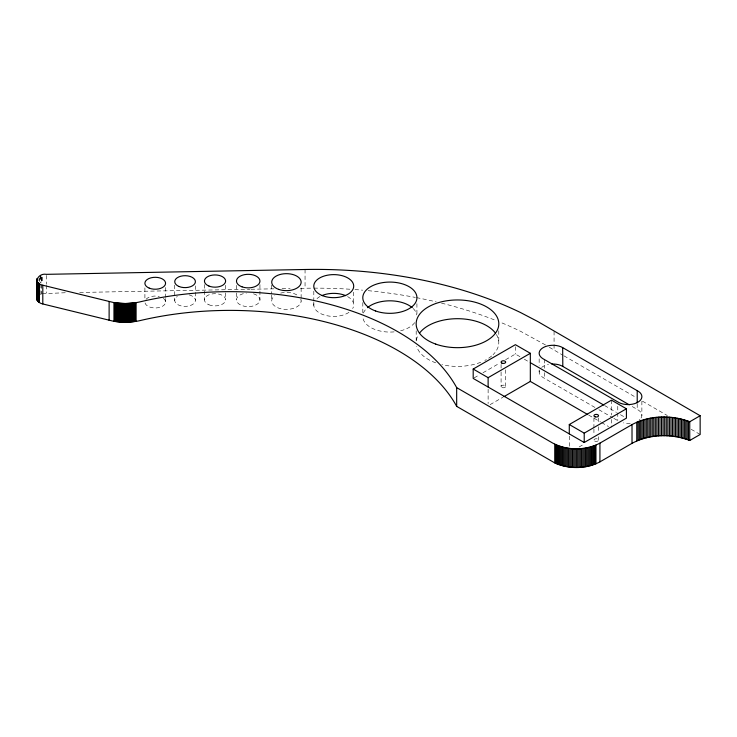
<?xml version="1.0" encoding="UTF-8"?>
<svg xmlns="http://www.w3.org/2000/svg" width="737" height="737" viewBox="0 0 737 737"><rect width="100%" height="100%" fill="white"/><g stroke="black" fill="none" stroke-linecap="round" stroke-linejoin="round"><path stroke-width="0.55" stroke-dasharray="3.69 2.76" d="M474.177 377.851L479.078 375.013M483.002 372.747L499.695 363.12M505.582 359.72L515.393 354.055L520.368 356.92M490.087 404.65L502.846 397.28M579.098 446.972L584.008 444.135M40.48 294.349L41.336 293.989L41.336 284.067M42.258 293.685L65.888 292.718M79.688 292.46L249.861 289.272M251.013 289.254L274.007 288.821M282.059 288.664L290.111 288.517M300.456 288.324L305.054 288.241A318.928 184.13 0 0 1 312.829 288.149M594.943 407.441L543.031 377.501A13.773 7.95 0 0 1 539.539 370.112M549.332 347.274L563.013 355.298M564.008 355.879L635.552 397.188M642.507 401.204L667.353 415.548M691.205 429.312L700.15 434.48M632.254 406.548L637.21 409.413A13.773 7.95 0 0 1 640.748 418.533M524.357 359.223L528.337 361.526M604.561 405.525L616.464 412.398M620.443 414.701L624.423 417.004M588.725 415.124L600.6 421.988M601.585 422.559L608.513 426.557M598.914 409.735L612.806 417.768M613.801 418.34L617.772 420.634A13.773 7.95 0 0 0 618.997 421.343M545.537 344.98L520.672 331.355A318.928 184.13 0 0 0 500.285 322.235M641.872 401.287L641.872 415.622M637.21 403.894L637.21 409.413M617.772 406.299L617.772 411.817M617.772 412.913L617.772 420.634M611.489 400.154L611.489 415.042M611.489 419.454L611.489 427.165M598.527 417.925L598.527 422.356M598.527 426.787L598.527 432.324M598.527 436.755L598.527 440.081M593.93 417.925L593.93 427.893M593.93 428.998L593.93 434.544M569.286 436.101L569.286 447.119M554.067 331.392L554.067 343.525M554.067 344.621L554.067 350.139M544.311 359.435L544.311 368.251M544.311 372.664L544.311 378.173M539.152 358.864L539.152 365.478M539.152 369.891L539.152 372.093M515.393 346.758L515.393 354.055M505.674 369.799L505.674 386.409M501.086 364.391L501.086 371.033M501.086 372.148L501.086 386.538M498.783 330.775L498.783 343.304M488.124 389.247L488.124 403.572M416.921 303.708L416.921 314.856M416.184 330.775L416.184 341.093M362.816 302.603L362.816 313.75M353.686 292.147L353.686 304.28M313.815 291.161L313.815 301.083M313.815 302.179L313.815 305.496M305.054 269.493L305.054 288.241M301.129 287.983L301.129 301.212M271.732 285.155L271.732 293.98M271.732 295.076L271.732 300.595M259.94 284.593L259.94 300.033M236.485 285.311L236.485 291.926M236.485 293.031L236.485 299.646M225.605 285.247L225.605 291.861M225.605 292.967L225.605 299.581M204.453 284.574L204.453 300.014M195.406 285.882L195.406 300.217M174.733 285.145L174.733 300.576M165.576 287.494L165.576 297.416M165.576 298.522L165.576 301.829M144.903 287.854L144.903 298.881M46.348 275.445L46.348 284.261M46.348 285.366L46.348 293.086M42.258 277.149L42.258 282.658M41.797 277.287L41.797 282.805M41.336 277.453L41.336 282.962M40.904 275.417L40.904 283.137M40.904 284.233L40.904 294.164M40.48 275.601L40.48 282.216M40.074 275.804L40.074 282.418M39.697 278.218L39.697 281.525M38.987 278.678L38.987 280.88M313.944 288.139A318.928 184.13 0 0 1 350.545 289.263M354.948 289.558A318.928 184.13 0 0 1 362.659 290.175M368.15 290.673A318.928 184.13 0 0 1 415.346 297.416M416.46 297.628A318.928 184.13 0 0 1 436.138 301.848M441.518 303.147A318.928 184.13 0 0 1 496.259 320.613M639.956 419.427A13.773 7.95 0 0 1 638.988 420.247M630.255 423.231A13.773 7.95 0 0 1 623.438 422.854M541.667 367.404A13.773 7.95 0 0 1 548.466 364.447M496.36 334.469A41.318 23.851 0 0 1 493.053 354.69M491.662 355.962A41.318 23.851 0 0 1 484.808 360.448M480.708 362.282A41.318 23.851 0 0 1 441.878 364.64M435.714 362.825A41.318 23.851 0 0 1 416.672 346.279M416.35 340.31A41.318 23.851 0 0 1 417.805 335.897M414.71 322.649A27.066 15.624 0 0 1 400.624 330.784M394.102 331.88A27.066 15.624 0 0 1 362.816 316.938M363.461 313.041A27.066 15.624 0 0 1 366.575 308.49M413.171 308.49A27.066 15.624 0 0 1 416.82 314.975M347.56 296.56A19.963 11.525 0 0 1 352.673 308.554M348.997 312.322A19.963 11.525 0 0 1 325.063 315.261A19.963 11.525 0 0 1 314.174 302.612M317.002 298.614A19.963 11.525 0 0 1 320.227 296.403M300.807 299.093A14.712 8.494 0 0 1 283.155 309.181A14.712 8.494 0 0 1 274.855 295.666M280.659 293.086A14.712 8.494 0 0 1 297.518 295.316M253.51 293.796A11.728 6.771 0 0 1 256.531 304.611A11.728 6.771 0 0 1 237.775 302.925A11.728 6.771 0 0 1 246.342 293.151M189.188 294.92A10.346 5.97 0 0 1 194.071 303.34A10.346 5.97 0 0 1 179.073 305.265A10.346 5.97 0 0 1 177.322 296.449M163.411 298.356A10.346 5.97 0 0 1 158.731 307.633A10.346 5.97 0 0 1 144.903 302.188M146.027 299.296A10.346 5.97 0 0 1 159.358 296.532M501.842 387.459A2.294 1.327 0 0 0 505.628 386.75A2.294 1.327 0 0 0 502.68 385.211A2.294 1.327 0 0 0 501.842 387.459M594.602 441.012A2.294 1.327 0 0 0 598.444 440.422A2.294 1.327 0 0 0 595.634 438.801A2.294 1.327 0 0 0 594.602 441.012M208.93 304.786A10.576 6.108 0 0 0 225.568 300.346A10.576 6.108 0 0 0 210.589 294.256A10.576 6.108 0 0 0 208.93 304.786"/><path stroke-width="1.11" d="M700.15 415.732L537.964 321.645L520.672 312.608A318.928 184.13 0 0 0 305.054 269.493L46.348 274.339C38.296 272.764 32.059 283.505 42.801 285.219L113.949 302.621L125.336 303.515L136.087 302.631A40.452 23.354 0 0 0 140.325 301.792A237.692 137.229 0 0 1 456.673 387.625L552.814 443.13C567.195 450.74 585.547 450.712 599.927 443.13L632.014 424.604C649.537 415.198 671.306 414.719 689.74 421.748L700.15 415.732L700.15 434.48L689.74 440.486C671.306 433.457 649.537 433.936 632.014 443.342L599.927 461.869C586.164 469.183 568.853 469.349 554.74 462.9L456.673 406.363A237.692 137.229 0 0 0 140.325 320.531A40.452 23.354 0 0 1 136.087 321.378L125.336 322.253L113.949 321.36L42.801 303.957C39.89 303.543 35.477 300.558 37.274 297.103M569.286 433.89L569.286 424.521L611.489 400.154L626.422 408.777L626.422 418.146L584.22 442.513L473.191 378.413L473.191 369.044L515.393 344.676L530.327 353.299L530.327 381.416L587.73 414.553M473.191 369.044L488.124 377.666L530.327 353.299M503.832 396.718L530.327 381.416M569.286 424.521L584.22 433.144L626.422 408.777M562.819 347.698L637.21 390.665A13.773 7.95 0 0 1 637.846 402.255A13.773 7.95 0 0 1 617.772 401.886L543.031 358.762A13.773 7.95 0 0 1 543.27 347.56A13.773 7.95 0 0 1 562.663 347.606L562.819 366.436L629.278 404.825M530.327 362.668L603.566 404.954M562.819 366.436L562.663 366.353A13.773 7.95 0 0 0 551.847 364.041M689.74 421.748L689.74 440.486M688.441 421.232L688.441 439.98M687.105 420.753L687.105 439.492M685.751 420.293L685.751 439.04M684.36 419.869L684.36 438.607M682.95 419.464L682.95 438.211M681.513 419.095L681.513 437.833M680.058 418.745L680.058 437.492M678.574 418.432L678.574 437.179M677.082 418.155L677.082 436.894M675.571 417.897L675.571 436.645M674.042 417.676L674.042 436.424M672.503 417.483L672.503 436.23M670.956 417.326L670.956 436.074M669.399 417.197L669.399 435.945M667.833 417.105L667.833 435.843M666.266 417.031L666.266 435.779M664.691 417.004L664.691 435.742M663.116 417.004L663.116 435.742M661.55 417.031L661.55 435.77M659.974 417.096L659.974 435.834M658.408 417.188L658.408 435.926M656.851 417.308L656.851 436.055M655.304 417.464L655.304 436.212M653.765 417.658L653.765 436.396M652.236 417.87L652.236 436.617M650.725 418.119L650.725 436.866M649.223 418.404L649.223 437.142M647.749 418.708L647.749 437.456M646.285 419.049L646.285 437.796M644.847 419.417L644.847 438.165M643.429 419.814L643.429 438.561M642.047 420.247L642.047 438.985M640.683 420.698L640.683 439.436M639.347 421.177L639.347 439.925M638.039 421.684L638.039 440.431M637.21 390.665L637.21 402.798M636.768 422.218L636.768 440.966M632.014 424.604L632.014 443.342M599.927 443.13L599.927 461.869M595.947 445.093L595.947 463.831M594.879 445.526L594.879 464.264M593.773 445.931L593.773 464.669M592.649 446.309L592.649 465.056M591.498 446.668L591.498 465.406M590.319 447L590.319 465.738M589.121 447.295L589.121 466.042M587.905 447.571L587.905 466.318M586.661 447.82L586.661 466.567M585.418 448.041L585.418 466.779M584.22 433.144L584.22 442.513M584.146 448.234L584.146 466.972M582.875 448.391L582.875 467.138M581.585 448.529L581.585 467.267M580.286 448.63L580.286 467.369M578.987 448.704L578.987 467.442M577.679 448.75L577.679 467.488M576.371 448.759L576.371 467.507M575.063 448.75L575.063 467.488M573.755 448.704L573.755 467.442M572.456 448.63L572.456 467.369M571.157 448.529L571.157 467.267M569.876 448.391L569.876 467.138M568.596 448.234L568.596 466.972M567.333 448.041L567.333 466.779M566.08 447.82L566.08 466.567M564.846 447.571L564.846 466.318M563.621 447.295L563.621 466.042M562.423 447L562.423 465.738M561.253 446.668L561.253 465.406M560.092 446.309L560.092 465.056M558.968 445.931L558.968 464.669M557.863 445.526L557.863 464.264M556.794 445.093L556.794 463.831M555.753 444.632L555.753 463.38M554.74 444.153L554.74 462.9M488.124 377.666L488.124 387.036M456.673 387.625L456.673 406.363M136.087 302.631L136.087 321.378M135.47 302.732L135.47 321.47M134.843 302.824L134.843 321.562M134.226 302.907L134.226 321.654M133.6 302.99L133.6 321.728M132.973 303.064L132.973 321.811M132.338 303.137L132.338 321.876M131.711 303.202L131.711 321.94M131.075 303.257L131.075 321.995M130.44 303.303L130.44 322.051M129.804 303.349L129.804 322.097M129.168 303.395L129.168 322.133M128.533 303.432L128.533 322.17M127.897 303.46L127.897 322.198M127.252 303.478L127.252 322.226M126.617 303.497L126.617 322.244M125.972 303.506L125.972 322.253M125.336 303.515L125.336 322.253M124.691 303.515L124.691 322.253M124.056 303.506L124.056 322.253M123.411 303.497L123.411 322.235M122.775 303.478L122.775 322.216M122.13 303.451L122.13 322.198M121.494 303.423L121.494 322.17M120.859 303.386L120.859 322.133M120.223 303.349L120.223 322.087M119.587 303.303L119.587 322.041M118.952 303.248L118.952 321.986M118.316 303.193L118.316 321.931M117.69 303.128L117.69 321.866M117.063 303.054L117.063 321.793M116.437 302.981L116.437 321.719M115.81 302.898L115.81 321.636M115.184 302.806L115.184 321.553M114.567 302.714L114.567 321.461M113.949 302.621L113.949 321.36M109.122 301.626L109.122 320.374M42.801 285.219L42.801 303.957M39.374 283.8L39.374 302.538M39.024 283.57L39.024 302.308M38.702 283.321L38.702 302.069M38.407 283.072L38.407 301.811M38.131 282.805L38.131 301.553M37.882 282.538L37.882 301.276M37.651 282.262L37.651 301M37.458 281.976L37.458 300.714M37.283 281.681L37.283 300.429M37.126 278.66L37.145 300.134M37.016 278.954L37.025 299.83M36.933 279.259L36.942 299.526M419.565 333.078A41.318 23.851 0 0 1 457.484 318.697A41.318 23.851 0 0 1 495.411 333.078M367.487 307.661A27.066 15.624 0 0 1 412.259 307.661M322.18 295.491A19.963 11.525 0 0 1 345.644 295.629M501.842 363.092A2.294 1.327 0 0 0 505.628 362.383A2.294 1.327 0 0 0 502.68 360.844A2.294 1.327 0 0 0 501.842 363.092M595.081 416.856A2.294 1.327 0 0 0 598.527 415.714A2.294 1.327 0 0 0 595.081 414.562A2.294 1.327 0 0 0 595.081 416.856M435.714 344.087A41.318 23.851 0 0 0 498.783 324.556A41.318 23.851 0 0 0 437.962 302.787A41.318 23.851 0 0 0 435.714 344.087M375.612 310.986A27.066 15.624 0 0 0 416.921 298.199A27.066 15.624 0 0 0 377.077 283.929A27.066 15.624 0 0 0 375.612 310.986M322.53 295.675A19.963 11.525 0 0 0 353.659 286.979A19.963 11.525 0 0 0 325.054 275.767A19.963 11.525 0 0 0 322.53 295.675M278.623 289.355A14.712 8.494 0 0 0 301.129 282.464A14.712 8.494 0 0 0 279.544 274.652A14.712 8.494 0 0 0 278.623 289.355M242.058 286.859A11.728 6.771 0 0 0 259.94 281.285A11.728 6.771 0 0 0 242.639 275.131A11.728 6.771 0 0 0 242.058 286.859M208.93 286.048A10.576 6.108 0 0 0 225.568 281.608A10.576 6.108 0 0 0 210.589 275.509A10.576 6.108 0 0 0 208.93 286.048M179.073 286.518A10.346 5.97 0 0 0 195.36 282.225A10.346 5.97 0 0 0 180.777 276.228A10.346 5.97 0 0 0 179.073 286.518M149.233 288.13A10.346 5.97 0 0 0 165.53 283.837A10.346 5.97 0 0 0 150.947 277.831A10.346 5.97 0 0 0 149.233 288.13"/></g></svg>
